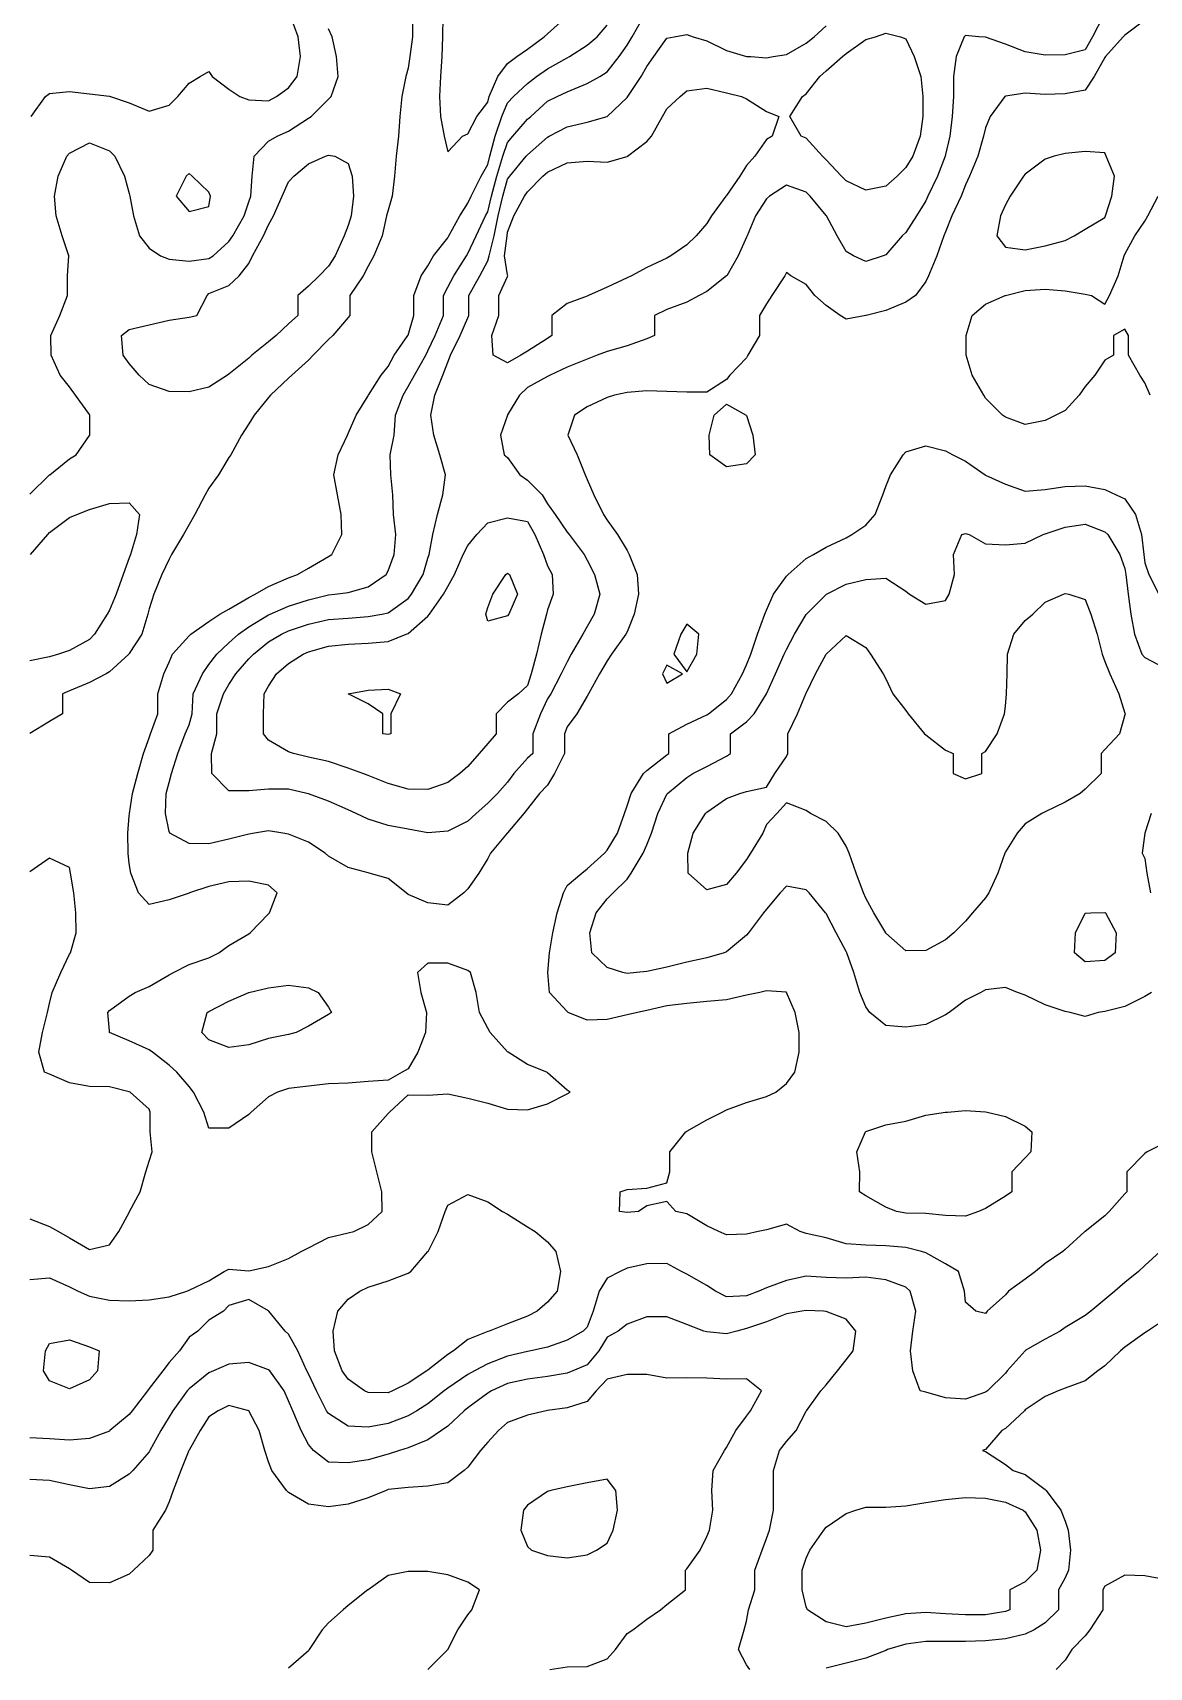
# Model space of a CAD drawing. Header units: inches. Extents: x 450896 to 463247, y 7386701 to 7399440.
# Drawn here: x 459807 to 461449, y 7394413 to 7396817 of the extents above; entities that cross this region are included whole.
import ezdxf

# ---------------------------------------------------------------- set-up
doc = ezdxf.new("R2010")
doc.units = ezdxf.units.IN
doc.header["$MEASUREMENT"] = 0

msp = doc.modelspace()

# ---------------------------------------------------------------- linework, layer by layer
for points, elevation in [([(460365.6, 7396840.1), (460365.5, 7396810.8), (460361.5, 7396781.6), (460358.9, 7396764.7), (460355.8, 7396752.3), (460349.6, 7396723), (460346.7, 7396693.7), (460345.1, 7396664.4), (460341.7, 7396635.1), (460338.9, 7396605.8), (460335.5, 7396576.6), (460329.6, 7396555.9), (460327.1, 7396547.3), (460320.8, 7396518), (460308.8, 7396488.7), (460300.3, 7396473.6), (460293.1, 7396459.4), (460273.2, 7396430.1), (460273.2, 7396400.8), (460271.1, 7396398), (460248.2, 7396371.5), (460241.8, 7396365.5), (460219.2, 7396342.3), (460212.5, 7396335.1), (460187.9, 7396313), (460183.2, 7396308.7), (460156.4, 7396283.7), (460153.9, 7396280.4), (460132.7, 7396254.4), (460124.6, 7396241.7), (460114, 7396225.1), (460098.2, 7396195.8), (460095.3, 7396191.9), (460080.1, 7396166.5), (460066, 7396146.8), (460060.4, 7396137.2), (460045.2, 7396108), (460036.8, 7396093.6), (460028.5, 7396078.7), (460011.2, 7396049.4), (460007.5, 7396042.5), (459996.7, 7396020.1), (459984.8, 7395990.8), (459978.2, 7395969.3), (459976.1, 7395961.5), (459967.3, 7395932.2), (459948.9, 7395903.5), (459948.5, 7395902.9), (459919.6, 7395877), (459914.7, 7395873.7), (459890.3, 7395861.3), (459861, 7395848.9), (459850.9, 7395844.4), (459850.9, 7395815.1), (459831.7, 7395803.8), (459802.5, 7395785.9)], 860), ([(459802.5, 7394982.9), (459831.7, 7394985.5), (459861, 7394972), (459873.7, 7394965.8), (459890.3, 7394958.4), (459919.6, 7394952.4), (459948.9, 7394951.7), (459978.2, 7394953.3), (460007.5, 7394957.4), (460033.8, 7394965.8), (460036.8, 7394967.5), (460066, 7394981.3), (460088.6, 7394995), (460095.3, 7394998.4), (460124.6, 7394996), (460153.9, 7395002), (460183.2, 7395013.7), (460201.5, 7395024.3), (460212.5, 7395029.7), (460241.8, 7395044.9), (460271.1, 7395051.6), (460279.1, 7395053.6), (460300.3, 7395063.8), (460320.8, 7395082.9), (460320.2, 7395112.2), (460313, 7395141.5), (460305.7, 7395170.8), (460305.7, 7395200.1), (460329.6, 7395227.4), (460331.9, 7395229.3), (460358.9, 7395254.7), (460388.2, 7395254.2), (460417.5, 7395256.1), (460446.8, 7395249.8), (460476.1, 7395242.3), (460505.4, 7395233.5), (460534.6, 7395232.8), (460563.9, 7395241.6), (460593.2, 7395256.3), (460597.2, 7395258.6), (460593.2, 7395261.3), (460563.9, 7395286.8), (460563, 7395287.9), (460534.6, 7395299.2), (460506, 7395317.2), (460505.4, 7395317.7), (460479.7, 7395346.5), (460476.1, 7395352.7), (460464, 7395375.8), (460458.9, 7395405.1), (460450.7, 7395434.4), (460446.8, 7395437.7), (460417.5, 7395448.1), (460388.2, 7395448.5), (460372.7, 7395434.4), (460377.7, 7395405.1), (460386, 7395375.8), (460384.5, 7395346.5), (460373.4, 7395317.2), (460358.9, 7395293.1), (460350.2, 7395287.9), (460329.6, 7395276), (460300.3, 7395274.2), (460271.1, 7395271.9), (460241.8, 7395270.7), (460212.5, 7395267.4), (460183.2, 7395264), (460167.1, 7395258.6), (460153.9, 7395251.5), (460128, 7395229.3), (460124.6, 7395225.9), (460095.3, 7395205.8), (460066, 7395205.7), (460058.5, 7395229.3), (460043.5, 7395258.6), (460036.8, 7395266.7), (460019.1, 7395287.9), (460007.5, 7395298.5), (459983.1, 7395317.2), (459978.2, 7395320.9), (459948.9, 7395333.9), (459920, 7395346.5), (459919.6, 7395348.7), (459917.2, 7395375.8), (459919.6, 7395378.7), (459948.9, 7395399.7), (459957.7, 7395405.1), (459978.2, 7395414.1), (460007.5, 7395431.3), (460013.9, 7395434.4), (460036.8, 7395446.2), (460066, 7395456.1), (460080.4, 7395463.6), (460095.3, 7395474.5), (460124.6, 7395491.6), (460126.7, 7395492.9), (460153.9, 7395521), (460155.1, 7395522.2), (460166.2, 7395551.5), (460153.9, 7395563.2), (460124.6, 7395568.8), (460095.3, 7395567.7), (460066, 7395561), (460037.7, 7395551.5), (460036.8, 7395551), (460007.5, 7395541.3), (459978.2, 7395534.7), (459962.5, 7395551.5), (459951, 7395580.8), (459948.9, 7395594.7), (459947.1, 7395610.1), (459946.7, 7395639.4), (459948.9, 7395664.4), (459949.2, 7395668.6), (459953.6, 7395697.9), (459961.3, 7395727.2), (459969.6, 7395756.5), (459978.2, 7395779.8), (459980.2, 7395785.8), (459990.9, 7395815.1), (459990.9, 7395844.4), (459999.7, 7395873.7), (460007.5, 7395890.8), (460012.3, 7395902.9), (460036.8, 7395929.7), (460039.4, 7395932.2), (460066, 7395950.6), (460082.1, 7395961.5), (460095.3, 7395969.1), (460124.6, 7395985.9), (460134, 7395990.8), (460153.9, 7396002.1), (460183.2, 7396015.2), (460196.5, 7396020.1), (460212.5, 7396029.2), (460241.8, 7396046.3), (460246.7, 7396049.4), (460261.5, 7396078.7), (460260.4, 7396108), (460255.3, 7396137.2), (460249.7, 7396166.5), (460256.1, 7396195.8), (460269.9, 7396225.1), (460271.1, 7396227.3), (460282.6, 7396254.4), (460300.3, 7396282.9), (460300.7, 7396283.7), (460319.5, 7396313), (460329.6, 7396325.9), (460338.3, 7396342.3), (460358.7, 7396371.5), (460358.9, 7396372.1), (460367.3, 7396400.8), (460367.3, 7396430.1), (460378.1, 7396459.4), (460388.2, 7396474.1), (460396.6, 7396488.7), (460417.5, 7396515.1), (460419.1, 7396518), (460434.9, 7396547.3), (460446.8, 7396566.2), (460451.6, 7396576.6), (460466.3, 7396605.8), (460476.1, 7396623.1), (460479.2, 7396635.1), (460487, 7396664.4), (460496.8, 7396693.7), (460505.4, 7396713.8), (460513.9, 7396723), (460534.6, 7396742.1), (460548, 7396752.3), (460563.9, 7396763.5), (460593.2, 7396779.9), (460596.3, 7396781.6), (460622.5, 7396798.5), (460637.1, 7396810.8), (460651.8, 7396827.7)], 860), ([(459802.5, 7396138.3), (459831.7, 7396166.3), (459832, 7396166.5), (459861, 7396190), (459871, 7396195.8), (459890.3, 7396224.2), (459890.7, 7396225.1), (459891, 7396254.4), (459890.3, 7396255.5), (459870, 7396283.7), (459861, 7396296), (459847.1, 7396313), (459833.9, 7396342.3), (459833.3, 7396371.5), (459846.6, 7396400.8), (459858.1, 7396430.1), (459858.1, 7396459.4), (459859.8, 7396488.7), (459850.4, 7396518), (459841.4, 7396547.3), (459838.9, 7396576.6), (459844.3, 7396605.8), (459857.2, 7396635.1), (459861, 7396639.7), (459890.3, 7396654.7), (459919.6, 7396643.3), (459927.9, 7396635.1), (459941.9, 7396605.8), (459948.9, 7396580.3), (459949.7, 7396576.6), (459955.3, 7396547.3), (459964.1, 7396518), (459978.2, 7396499.8), (459994.8, 7396488.7), (460007.5, 7396483.7), (460036.8, 7396480.6), (460066, 7396484.8), (460072.1, 7396488.7), (460095.3, 7396509.8), (460101.2, 7396518), (460117.7, 7396547.3), (460124.6, 7396568.1), (460127.5, 7396576.6), (460129.5, 7396605.8), (460132.6, 7396635.1), (460153.9, 7396657.1), (460166.5, 7396664.4), (460183.2, 7396671.8), (460212.5, 7396690.9), (460216.6, 7396693.7), (460241.8, 7396718.9), (460245.7, 7396723), (460256.1, 7396752.3), (460253.8, 7396781.6), (460247.1, 7396810.8), (460241.8, 7396822.4)], 860), ([(459804.6, 7396693.7), (459825.8, 7396723), (459831.7, 7396727.2), (459861, 7396730.1), (459890.3, 7396726.9), (459919.6, 7396723.5), (459921.5, 7396723), (459948.9, 7396713.8), (459978.2, 7396701.5), (460007.5, 7396710.3), (460020.4, 7396723), (460036.8, 7396742.6), (460053.1, 7396752.3), (460066, 7396759.9), (460070.6, 7396752.3), (460095.3, 7396733.7), (460111.5, 7396723), (460124.6, 7396718), (460153.9, 7396716.6), (460165.5, 7396723), (460183.2, 7396735.6), (460195.8, 7396752.3), (460200.8, 7396781.6), (460197.3, 7396810.8), (460186.5, 7396840.1)], 840), ([(461442.5, 7396835.2), (461413.3, 7396813), (461411, 7396810.8), (461385, 7396781.6), (461384, 7396780.4), (461368.3, 7396752.3), (461354.7, 7396732.3), (461325.4, 7396727.1), (461296.1, 7396725.8), (461266.8, 7396728.1), (461237.5, 7396723.6), (461236.6, 7396723), (461215.3, 7396693.7), (461208.2, 7396677), (461205.2, 7396664.4), (461197, 7396635.1), (461184.7, 7396605.8), (461179, 7396593.2), (461172.5, 7396576.6), (461158.8, 7396547.3), (461149.7, 7396523.9), (461147.2, 7396518), (461136.5, 7396488.7), (461124.5, 7396459.4), (461120.4, 7396450.7), (461105.1, 7396430.1), (461091.1, 7396420.7), (461061.8, 7396408.1), (461032.9, 7396400.8), (461032.5, 7396400.7), (461003.2, 7396395.7), (460994.3, 7396400.8), (460973.9, 7396415.8), (460957.1, 7396430.1), (460944.7, 7396446.7), (460921.8, 7396459.4), (460915.4, 7396464.3), (460912.9, 7396459.4), (460893.8, 7396430.1), (460886.1, 7396418.2), (460876, 7396400.8), (460876, 7396371.5), (460858.8, 7396342.3), (460856.8, 7396338.5), (460832, 7396313), (460827.5, 7396306.6), (460798.2, 7396288.3), (460768.9, 7396288.1), (460739.6, 7396289.1), (460710.4, 7396290.1), (460681.1, 7396287.6), (460662.8, 7396283.7), (460651.8, 7396280.2), (460622.5, 7396266.7), (460603.8, 7396254.4), (460594.1, 7396225.1), (460607.6, 7396195.8), (460619.4, 7396166.5), (460622.5, 7396159.5), (460632.1, 7396137.2), (460646.4, 7396108), (460651.8, 7396099.9), (460667, 7396078.7), (460681.1, 7396055.2), (460684.4, 7396049.4), (460695.8, 7396020.1), (460698, 7395990.8), (460691.6, 7395961.5), (460681.1, 7395935.8), (460679.5, 7395932.2), (460658.3, 7395902.9), (460651.8, 7395893.1), (460640.7, 7395873.7), (460624.5, 7395844.4), (460622.5, 7395841.1), (460607.1, 7395815.1), (460593.2, 7395796.1), (460589, 7395785.8), (460589, 7395756.5), (460574.3, 7395727.2), (460563.9, 7395710.3), (460552.5, 7395697.9), (460534.6, 7395675.3), (460529.3, 7395668.6), (460505.4, 7395640), (460504.8, 7395639.4), (460480.2, 7395610.1), (460476.1, 7395602.4), (460462.9, 7395580.8), (460446.8, 7395557.4), (460441, 7395551.5), (460417.5, 7395533.6), (460388.2, 7395537.2), (460358.9, 7395549.5), (460356, 7395551.5), (460329.6, 7395572.7), (460301.6, 7395580.8), (460300.3, 7395581.1), (460271.1, 7395589.2), (460241.8, 7395605.7), (460236.8, 7395610.1), (460212.5, 7395626.3), (460183.2, 7395637.8), (460175, 7395639.4), (460153.9, 7395643), (460133.3, 7395639.4), (460124.6, 7395637.9), (460095.3, 7395630.8), (460066, 7395624), (460036.8, 7395624.4), (460008.7, 7395639.4), (460007.5, 7395641.9), (460002.1, 7395668.6), (460003.1, 7395697.9), (460007.5, 7395713.9), (460011.1, 7395727.2), (460020.3, 7395756.5), (460031.3, 7395785.8), (460036.8, 7395799), (460041.2, 7395815.1), (460043, 7395844.4), (460056.5, 7395873.7), (460066, 7395887.8), (460077.7, 7395902.9), (460095.3, 7395919.6), (460109.6, 7395932.2), (460124.6, 7395942.9), (460153.9, 7395960.6), (460155.9, 7395961.5), (460183.2, 7395973.6), (460212.5, 7395982.7), (460241.8, 7395989.8), (460251.2, 7395990.8), (460271.1, 7395993.6), (460300.3, 7396001.8), (460326.6, 7396020.1), (460329.6, 7396025.4), (460338.6, 7396049.4), (460341.2, 7396078.7), (460337.6, 7396108), (460336.7, 7396137.2), (460333.7, 7396166.5), (460332.4, 7396195.8), (460338.4, 7396225.1), (460340.7, 7396254.4), (460351.7, 7396283.7), (460358.9, 7396296.3), (460368.3, 7396313), (460384.9, 7396342.3), (460388.2, 7396348.8), (460399, 7396371.5), (460411.3, 7396400.8), (460411.3, 7396430.1), (460417.5, 7396442.4), (460426.3, 7396459.4), (460444.7, 7396488.7), (460446.8, 7396492.2), (460459.2, 7396518), (460473.1, 7396547.3), (460476.1, 7396553.2), (460481.6, 7396576.6), (460489.3, 7396605.8), (460498.2, 7396635.1), (460505.4, 7396655.5), (460513, 7396664.4), (460534.6, 7396689.5), (460539.3, 7396693.7), (460563.9, 7396715.9), (460578.5, 7396723), (460593.2, 7396729.7), (460622.5, 7396742), (460640.8, 7396752.3), (460651.8, 7396759.3), (460669.7, 7396781.6), (460681.1, 7396798.3), (460688.6, 7396810.8), (460705.2, 7396840.1)], 880), ([(461381, 7396840.1), (461365.9, 7396810.8), (461354.7, 7396791.8), (461325.4, 7396784.2), (461296.1, 7396783.6), (461266.8, 7396788.8), (461237.5, 7396799.9), (461208.2, 7396810), (461198.6, 7396810.8), (461179, 7396812.5), (461176.9, 7396810.8), (461165, 7396781.6), (461161.1, 7396752.3), (461161.2, 7396723), (461159.2, 7396693.7), (461155.7, 7396664.4), (461149.7, 7396637.5), (461149.1, 7396635.1), (461137.7, 7396605.8), (461123.7, 7396576.6), (461120.4, 7396569.6), (461106.7, 7396547.3), (461091.1, 7396523.1), (461085.9, 7396518), (461061.8, 7396490.3), (461057.7, 7396488.7), (461032.5, 7396480.4), (461014.1, 7396488.7), (461003.2, 7396494.9), (460990.1, 7396518), (460974.4, 7396547.3), (460973.9, 7396547.9), (460950.6, 7396576.6), (460944.7, 7396582.1), (460915.4, 7396592.8), (460890.6, 7396576.6), (460886.1, 7396572.4), (460870.2, 7396547.3), (460857.6, 7396518), (460856.8, 7396516.1), (460844.7, 7396488.7), (460827.7, 7396459.4), (460827.5, 7396459.2), (460798.2, 7396436.1), (460787, 7396430.1), (460768.9, 7396420.7), (460739.6, 7396409.8), (460721.2, 7396400.8), (460721.2, 7396371.5), (460710.4, 7396366.4), (460681.1, 7396356.1), (460651.8, 7396347.7), (460637.1, 7396342.3), (460622.5, 7396336.7), (460593.2, 7396325.1), (460567.8, 7396313), (460563.9, 7396311.2), (460534.6, 7396295.1), (460522.9, 7396283.7), (460505.4, 7396254.7), (460505, 7396254.4), (460495, 7396225.1), (460500.3, 7396195.8), (460505.4, 7396192.2), (460523.3, 7396166.5), (460534.6, 7396158.6), (460556.4, 7396137.2), (460563.9, 7396124), (460575.2, 7396108), (460593.2, 7396082.4), (460596, 7396078.7), (460617.8, 7396049.4), (460622.5, 7396040.8), (460633.4, 7396020.1), (460640.9, 7395990.8), (460632.7, 7395961.5), (460622.5, 7395943.4), (460616.1, 7395932.2), (460599.1, 7395902.9), (460593.2, 7395891.4), (460584.2, 7395873.7), (460569.2, 7395844.4), (460563.9, 7395837), (460553.8, 7395815.1), (460542.4, 7395785.8), (460542.4, 7395756.5), (460534.6, 7395749.7), (460514.4, 7395727.2), (460505.4, 7395714.7), (460490.4, 7395697.9), (460476.1, 7395683.4), (460459.3, 7395668.6), (460446.8, 7395657.2), (460417.5, 7395642.3), (460388.2, 7395640), (460358.9, 7395645.2), (460329.6, 7395650.9), (460300.3, 7395660.2), (460282.8, 7395668.6), (460271.1, 7395673.7), (460241.8, 7395686.5), (460212.5, 7395697.2), (460209.9, 7395697.9), (460183.2, 7395704.1), (460153.9, 7395704.1), (460124.6, 7395701.6), (460095.3, 7395701.7), (460070.4, 7395727.2), (460069.8, 7395756.5), (460077.5, 7395785.8), (460077.5, 7395815.1), (460087.7, 7395844.4), (460095.3, 7395858), (460105.5, 7395873.7), (460124.6, 7395895.7), (460131.5, 7395902.9), (460153.9, 7395920.9), (460173, 7395932.2), (460183.2, 7395937), (460212.5, 7395946.8), (460241.8, 7395953.8), (460271.1, 7395955.9), (460300.3, 7395958.1), (460320.4, 7395961.5), (460329.6, 7395963.4), (460358.9, 7395984.8), (460364.2, 7395990.8), (460381.3, 7396020.1), (460388.2, 7396043.8), (460389.9, 7396049.4), (460395.5, 7396078.7), (460402.4, 7396108), (460410, 7396137.2), (460414.1, 7396166.5), (460405.9, 7396195.8), (460396.8, 7396225.1), (460392.5, 7396254.4), (460398.1, 7396283.7), (460410.3, 7396313), (460417.5, 7396332.1), (460421.3, 7396342.3), (460435.4, 7396371.5), (460446.8, 7396397.4), (460448.5, 7396400.8), (460448.5, 7396430.1), (460464.7, 7396459.4), (460476.1, 7396481.3), (460478.4, 7396488.7), (460485.6, 7396518), (460491.5, 7396547.3), (460498.2, 7396576.6), (460505.4, 7396601.6), (460508.5, 7396605.8), (460532.8, 7396635.1), (460534.6, 7396637.3), (460563.9, 7396663), (460566.7, 7396664.4), (460593.2, 7396678.2), (460622.5, 7396685.3), (460651.8, 7396693.7), (460651.8, 7396693.7), (460681.1, 7396721.7), (460682, 7396723), (460701.6, 7396752.3), (460710.4, 7396766.9), (460720.3, 7396781.6), (460739.6, 7396808.7), (460750.2, 7396810.8), (460768.9, 7396814.2), (460778.5, 7396810.8), (460798.2, 7396804.7), (460827.5, 7396790.5), (460856.8, 7396782), (460863, 7396781.6), (460886.1, 7396779.8), (460896, 7396781.6), (460915.4, 7396784.7), (460944.7, 7396801.3), (460956.3, 7396810.8), (460973.9, 7396826.8)], 900), ([(460410.1, 7396840.1), (460409.8, 7396810.8), (460408.7, 7396781.6), (460406.7, 7396752.3), (460405.3, 7396723), (460406.8, 7396693.7), (460412, 7396664.4), (460417.5, 7396641.7), (460439.2, 7396664.4), (460446.8, 7396668), (460459.9, 7396693.7), (460476.1, 7396714.4), (460478.5, 7396723), (460490.8, 7396752.3), (460505.4, 7396771.5), (460518.9, 7396781.6), (460534.6, 7396792.8), (460559.2, 7396810.8), (460563.9, 7396815.1), (460591.8, 7396840.1)], 840), ([(461078.6, 7396605.8), (461061.8, 7396591), (461032.5, 7396585.4), (461003.2, 7396598.8), (460996.7, 7396605.8), (460973.9, 7396629.9), (460968.4, 7396635.1), (460944.7, 7396661.6), (460937.3, 7396664.4), (460920.7, 7396693.7), (460938.9, 7396723), (460944.7, 7396726.8), (460964.6, 7396752.3), (460973.9, 7396760.6), (460997.9, 7396781.6), (461003.2, 7396786.3), (461032.5, 7396806.7), (461046.6, 7396810.8), (461061.8, 7396815.9), (461083.3, 7396810.8), (461091.1, 7396808), (461103.4, 7396781.6), (461113, 7396752.3), (461116.2, 7396723), (461116, 7396693.7), (461112, 7396664.4), (461101.2, 7396635.1), (461091.1, 7396618.3), (461078.6, 7396605.8)], 920), ([(460524.6, 7396342.3), (460505.4, 7396331.3), (460484.1, 7396342.3), (460482.3, 7396371.5), (460492.3, 7396400.8), (460492.3, 7396430.1), (460505.4, 7396458.3), (460505.9, 7396459.4), (460505.4, 7396460.9), (460501, 7396488.7), (460504.6, 7396518), (460505.4, 7396523.4), (460514.5, 7396547.3), (460530.3, 7396576.6), (460534.6, 7396582.6), (460557.3, 7396605.8), (460563.9, 7396611.9), (460593.2, 7396625.3), (460622.5, 7396627.7), (460651.8, 7396626.6), (460681.1, 7396634.8), (460681.6, 7396635.1), (460710.4, 7396656.8), (460717.1, 7396664.4), (460733, 7396693.7), (460739.6, 7396705), (460759.1, 7396723), (460768.9, 7396731.4), (460798.2, 7396735), (460827.5, 7396728.6), (460849.5, 7396723), (460856.8, 7396719.5), (460886.1, 7396700.9), (460904.2, 7396693.7), (460894.7, 7396664.4), (460886.1, 7396659.5), (460868.9, 7396635.1), (460856.8, 7396621.5), (460846.8, 7396605.8), (460827.5, 7396577.6), (460826.5, 7396576.6), (460805.5, 7396547.3), (460798.2, 7396536.1), (460782.7, 7396518), (460768.9, 7396504.9), (460745.7, 7396488.7), (460739.6, 7396485.3), (460710.4, 7396471.4), (460687.5, 7396459.4), (460681.1, 7396456.2), (460651.8, 7396442.3), (460624.4, 7396430.1), (460622.5, 7396429.4), (460593.2, 7396418.4), (460570.3, 7396400.8), (460570.3, 7396371.5), (460563.9, 7396367), (460534.6, 7396348.2), (460524.6, 7396342.3)], 920), ([(460093.5, 7396313), (460066, 7396295.6), (460036.8, 7396288.5), (460007.5, 7396288.9), (459978.2, 7396299.5), (459963.7, 7396313), (459948.9, 7396330.3), (459940, 7396342.3), (459937.4, 7396371.5), (459948.9, 7396380.3), (459978.2, 7396386.9), (460007.5, 7396393.9), (460036.8, 7396398.4), (460048.1, 7396400.8), (460063.6, 7396430.1), (460066, 7396433.4), (460095.3, 7396445.2), (460110.6, 7396459.4), (460124.6, 7396477.5), (460130.1, 7396488.7), (460146.4, 7396518), (460153.9, 7396534), (460161.1, 7396547.3), (460173.7, 7396576.6), (460183.2, 7396597.4), (460191.1, 7396605.8), (460212.5, 7396624.1), (460237.6, 7396635.1), (460241.8, 7396636.7), (460251.3, 7396635.1), (460271.1, 7396624.6), (460276.8, 7396605.8), (460278.6, 7396576.6), (460275.5, 7396547.3), (460271.1, 7396533.1), (460265.1, 7396518), (460251.7, 7396488.7), (460241.8, 7396473.4), (460228.4, 7396459.4), (460212.5, 7396443.9), (460196.6, 7396430.1), (460196.6, 7396400.8), (460183.2, 7396388.5), (460165.2, 7396371.5), (460153.9, 7396362.3), (460129.2, 7396342.3), (460124.6, 7396338.2), (460095.3, 7396314.4), (460093.5, 7396313)], 880), ([(461325.4, 7396511.1), (461338.9, 7396518), (461354.7, 7396527.9), (461384, 7396545), (461384.9, 7396547.3), (461394.3, 7396576.6), (461397.8, 7396605.8), (461385.9, 7396635.1), (461384, 7396640.2), (461354.7, 7396641.9), (461325.4, 7396639.2), (461309.2, 7396635.1), (461296.1, 7396630.6), (461266.8, 7396608.8), (461264.3, 7396605.8), (461244.7, 7396576.6), (461237.5, 7396563.6), (461230.5, 7396547.3), (461225, 7396518), (461237.5, 7396501.4), (461266.8, 7396497.5), (461296.1, 7396503.3), (461325.4, 7396511.1)], 860), ([(460066, 7396561.4), (460068.2, 7396576.6), (460066, 7396582.3), (460041.5, 7396605.8), (460036.8, 7396609.8), (460032.4, 7396605.8), (460017.8, 7396576.6), (460036.8, 7396553.6), (460066, 7396561.4)], 840), ([(461450.4, 7396283.7), (461442.5, 7396301.6), (461435.4, 7396313), (461418.4, 7396342.3), (461418.4, 7396371.5), (461413.3, 7396381), (461396.5, 7396371.5), (461396.5, 7396342.3), (461384, 7396335.2), (461368.9, 7396313), (461354.7, 7396296.2), (461346.2, 7396283.7), (461325.4, 7396261.3), (461311.9, 7396254.4), (461296.1, 7396246.4), (461266.8, 7396240.7), (461237.5, 7396251.5), (461233.4, 7396254.4), (461208.2, 7396279.5), (461205.8, 7396283.7), (461188.9, 7396313), (461180, 7396342.3), (461180, 7396371.5), (461188.5, 7396400.8), (461208.2, 7396417.5), (461237.3, 7396430.1), (461237.5, 7396430.2), (461266.8, 7396437.6), (461296.1, 7396439.8), (461325.4, 7396437), (461354.7, 7396432), (461364, 7396430.1), (461384, 7396417.5), (461390.5, 7396430.1), (461403.6, 7396459.4), (461412.2, 7396488.7), (461413.3, 7396490.9), (461427.8, 7396518), (461442.5, 7396539.4), (461447.3, 7396547.3), (461462.5, 7396576.6)], 880), ([(460869.3, 7396195.8), (460856.8, 7396182.8), (460827.5, 7396178.3), (460802.8, 7396195.8), (460801.7, 7396225.1), (460809, 7396254.4), (460827.5, 7396270.5), (460856.2, 7396254.4), (460856.8, 7396253.7), (460866.1, 7396225.1), (460869.3, 7396195.8)], 880), ([(461471.8, 7395183.4), (461446.2, 7395170.8), (461442.5, 7395168.2), (461416.1, 7395141.5), (461416.1, 7395112.2), (461413.3, 7395108.8), (461390.1, 7395082.9), (461384, 7395076.6), (461354.7, 7395053.8), (461354.4, 7395053.6), (461325.4, 7395027), (461321.9, 7395024.3), (461296.1, 7395006.8), (461281.7, 7394995), (461266.8, 7394983.7), (461242.2, 7394965.8), (461237.5, 7394960.7), (461210.5, 7394936.5), (461208.2, 7394933.2), (461193.9, 7394936.5), (461179, 7394949.7), (461177.6, 7394965.8), (461168.6, 7394995), (461149.7, 7395006.2), (461120.4, 7395022.3), (461114, 7395024.3), (461091.1, 7395030), (461061.8, 7395032.6), (461032.5, 7395033.6), (461003.2, 7395035.7), (460973.9, 7395044.1), (460944.7, 7395050.8), (460935.9, 7395053.6), (460915.4, 7395064.6), (460886.1, 7395056.1), (460874.1, 7395053.6), (460856.8, 7395049.8), (460827.5, 7395048.5), (460816.2, 7395053.6), (460798.2, 7395062.1), (460768.9, 7395079.7), (460752.9, 7395082.9), (460739.6, 7395097.9), (460710.4, 7395091.6), (460698, 7395082.9), (460681.1, 7395081.4), (460669.8, 7395082.9), (460670.8, 7395112.2), (460681.1, 7395115.6), (460710.4, 7395117.4), (460739.6, 7395125), (460743.8, 7395141.5), (460743.8, 7395170.8), (460767.4, 7395200.1), (460768.9, 7395201.1), (460798.2, 7395218), (460820.8, 7395229.3), (460827.5, 7395232.6), (460856.8, 7395243.2), (460886.1, 7395252.1), (460900.1, 7395258.6), (460915.4, 7395271.1), (460927.8, 7395287.9), (460934.3, 7395317.2), (460934.1, 7395346.5), (460928.4, 7395375.8), (460915.8, 7395405.1), (460915.4, 7395405.5), (460886.1, 7395407.5), (460876.4, 7395405.1), (460856.8, 7395401.1), (460827.5, 7395394.6), (460798.2, 7395392.1), (460768.9, 7395389.2), (460739.6, 7395385.6), (460710.4, 7395378.8), (460696.4, 7395375.8), (460681.1, 7395372.1), (460651.8, 7395365.5), (460622.5, 7395364.4), (460594.5, 7395375.8), (460593.2, 7395377), (460567.2, 7395405.1), (460564.4, 7395434.4), (460566.8, 7395463.6), (460572, 7395492.9), (460578.1, 7395522.2), (460587.4, 7395551.5), (460593.2, 7395562.3), (460614.7, 7395580.8), (460622.5, 7395587), (460648, 7395610.1), (460651.8, 7395614.5), (460666.9, 7395639.4), (460677.2, 7395668.6), (460681.1, 7395679.8), (460687, 7395697.9), (460705.2, 7395727.2), (460710.4, 7395731.9), (460739.6, 7395754.9), (460742.7, 7395756.5), (460742.7, 7395785.8), (460768.9, 7395799.6), (460798.2, 7395813.6), (460800.7, 7395815.1), (460827.5, 7395835.9), (460834.7, 7395844.4), (460851, 7395873.7), (460856.8, 7395887), (460862.9, 7395902.9), (460872.8, 7395932.2), (460883.5, 7395961.5), (460886.1, 7395967.7), (460896.6, 7395990.8), (460915.4, 7396017.3), (460917.8, 7396020.1), (460944.7, 7396043.4), (460955.2, 7396049.4), (460973.9, 7396060.1), (461003.2, 7396074.1), (461011.5, 7396078.7), (461032.5, 7396092.5), (461046, 7396108), (461057.4, 7396137.2), (461061.8, 7396149.6), (461068.6, 7396166.5), (461087.1, 7396195.8), (461091.1, 7396200.2), (461120.4, 7396209), (461149.7, 7396202), (461160.3, 7396195.8), (461179, 7396186.4), (461207.6, 7396166.5), (461208.2, 7396166.1), (461237.5, 7396152.9), (461266.8, 7396142.4), (461296.1, 7396144.9), (461325.4, 7396149.2), (461354.7, 7396150.2), (461384, 7396145), (461400.7, 7396137.2), (461413.3, 7396131.2), (461429.1, 7396108), (461437.7, 7396078.7), (461441.3, 7396049.4), (461442.5, 7396037), (461448.3, 7396020.1), (461463.1, 7395990.8)], 880), ([(459803.4, 7396049.4), (459829, 7396078.7), (459831.7, 7396081.7), (459861, 7396103.7), (459871.6, 7396108), (459890.3, 7396115.7), (459919.6, 7396124.6), (459948.9, 7396125.5), (459963.8, 7396108), (459959.6, 7396078.7), (459950.7, 7396049.4), (459948.9, 7396044.5), (459939.9, 7396020.1), (459929.5, 7395990.8), (459919.6, 7395967.6), (459916.4, 7395961.5), (459897.6, 7395932.2), (459890.3, 7395924.4), (459861, 7395908.2), (459845, 7395902.9)], 880), ([(460435.3, 7395727.2), (460417.5, 7395713.8), (460388.2, 7395703.7), (460358.9, 7395704), (460329.6, 7395712.3), (460300.3, 7395724.2), (460292.5, 7395727.2), (460271.1, 7395734.9), (460241.8, 7395745), (460212.5, 7395751.5), (460190.6, 7395756.5), (460183.2, 7395759), (460153.9, 7395776.2), (460146.4, 7395785.8), (460146.4, 7395815.1), (460147.4, 7395844.4), (460153.9, 7395855.7), (460165.3, 7395873.7), (460183.2, 7395888.9), (460204.6, 7395902.9), (460212.5, 7395906.4), (460241.8, 7395914.6), (460271.1, 7395917.3), (460300.3, 7395918.7), (460329.6, 7395921.3), (460356.3, 7395932.2), (460358.9, 7395933.4), (460388.2, 7395958.6), (460390.7, 7395961.5), (460411.2, 7395990.8), (460417.5, 7396002.3), (460427.4, 7396020.1), (460440, 7396049.4), (460446.8, 7396062.5), (460460.2, 7396078.7), (460476.1, 7396095.9), (460505.4, 7396103.1), (460534.6, 7396098.1), (460545.6, 7396078.7), (460558.2, 7396049.4), (460563.9, 7396032.6), (460571, 7396020.1), (460572.5, 7395990.8), (460563.9, 7395968), (460562.6, 7395961.5), (460554.9, 7395932.2), (460547.7, 7395902.9), (460539.9, 7395873.7), (460534.6, 7395856.6), (460521.3, 7395844.4), (460505.4, 7395832.2), (460488.6, 7395815.1), (460488.6, 7395785.8), (460476.1, 7395771.3), (460463.6, 7395756.5), (460446.8, 7395737.6), (460435.3, 7395727.2)], 920), ([(461374.1, 7395375.8), (461354.7, 7395369.9), (461332.9, 7395375.8), (461325.4, 7395377.2), (461296.1, 7395387.2), (461266.8, 7395401.2), (461255.6, 7395405.1), (461237.5, 7395412.4), (461208.2, 7395409), (461201.2, 7395405.1), (461179, 7395393.8), (461154.7, 7395375.8), (461149.7, 7395372.4), (461120.4, 7395358.2), (461091.1, 7395354.1), (461061.8, 7395356.5), (461038, 7395375.8), (461032.5, 7395383.9), (461023.4, 7395405.1), (461014.4, 7395434.4), (461004.2, 7395463.6), (461003.2, 7395465.6), (460988.8, 7395492.9), (460973.9, 7395521.2), (460973.1, 7395522.2), (460948.8, 7395551.5), (460944.7, 7395556.1), (460915.4, 7395561.3), (460906.1, 7395551.5), (460886.1, 7395527.9), (460882, 7395522.2), (460859.9, 7395492.9), (460856.8, 7395489.6), (460827.5, 7395465.1), (460823.8, 7395463.6), (460798.2, 7395456), (460768.9, 7395449.7), (460739.6, 7395442.3), (460710.4, 7395436.1), (460694.8, 7395434.4), (460681.1, 7395433.1), (460674.8, 7395434.4), (460651.8, 7395441.8), (460629.2, 7395463.6), (460626.3, 7395492.9), (460635.8, 7395522.2), (460651.8, 7395542.7), (460660.5, 7395551.5), (460681.1, 7395571.9), (460687.2, 7395580.8), (460704.8, 7395610.1), (460710.4, 7395622.4), (460717.1, 7395639.4), (460726.5, 7395668.6), (460739.6, 7395696.9), (460740.4, 7395697.9), (460768.9, 7395721.2), (460777.9, 7395727.2), (460798.2, 7395737.7), (460827.5, 7395752.9), (460833.2, 7395756.5), (460833.2, 7395785.8), (460856.8, 7395803.1), (460867.9, 7395815.1), (460886.1, 7395844.2), (460886.2, 7395844.4), (460899.6, 7395873.7), (460912.1, 7395902.9), (460915.4, 7395909.7), (460927.4, 7395932.2), (460944.7, 7395960.9), (460945.1, 7395961.5), (460973.9, 7395990.6), (460974.3, 7395990.8), (461003.2, 7396005.9), (461032.5, 7396012.4), (461061.8, 7396014.4), (461091.1, 7395995.5), (461096.7, 7395990.8), (461120.4, 7395976.4), (461149.7, 7395981.6), (461154.7, 7395990.8), (461162.8, 7396020.1), (461161.3, 7396049.4), (461173.5, 7396078.7), (461179, 7396080.1), (461184.1, 7396078.7), (461208.2, 7396065.1), (461237.5, 7396063.6), (461266.8, 7396066.1), (461293, 7396078.7), (461296.1, 7396079.6), (461325.4, 7396089.7), (461354.7, 7396094.2), (461384, 7396082.7), (461388.4, 7396078.7), (461405.9, 7396049.4), (461413.3, 7396028.9), (461414.7, 7396020.1), (461418.2, 7395990.8), (461421.9, 7395961.5), (461427.6, 7395932.2), (461438.3, 7395902.9), (461442.5, 7395898), (461471.8, 7395882.6)], 900), ([(460507.1, 7395961.5), (460505.4, 7395958.9), (460476.1, 7395951.5), (460473.4, 7395961.5), (460476.1, 7395971.5), (460483.5, 7395990.8), (460503, 7396020.1), (460505.4, 7396021.8), (460508.3, 7396020.1), (460519.7, 7395990.8), (460507.1, 7395961.5)], 940), ([(461161.9, 7395492.9), (461149.7, 7395482.7), (461120.4, 7395467), (461091.1, 7395466.4), (461061.8, 7395492.5), (461061.5, 7395492.9), (461043.8, 7395522.2), (461032.5, 7395544), (461028.8, 7395551.5), (461018.2, 7395580.8), (461007.6, 7395610.1), (461003.2, 7395620.5), (460991.6, 7395639.4), (460973.9, 7395656.6), (460950.9, 7395668.6), (460944.7, 7395672.8), (460915.4, 7395684.1), (460901.5, 7395668.6), (460886.1, 7395652.3), (460880.8, 7395639.4), (460862.8, 7395610.1), (460856.8, 7395600.6), (460841.7, 7395580.8), (460827.5, 7395564.1), (460798.2, 7395556.2), (460771.1, 7395580.8), (460770.4, 7395610.1), (460778.1, 7395639.4), (460796.3, 7395668.6), (460798.2, 7395670.5), (460827.5, 7395690.5), (460847.1, 7395697.9), (460856.8, 7395700.8), (460886.1, 7395707.1), (460898.5, 7395727.2), (460915.4, 7395752.4), (460917.5, 7395756.5), (460917.5, 7395785.8), (460932, 7395815.1), (460944.2, 7395844.4), (460944.7, 7395845.5), (460958.1, 7395873.7), (460973.9, 7395902.9), (460974, 7395902.9), (461003.2, 7395930), (461032.5, 7395912.6), (461039.3, 7395902.9), (461057.8, 7395873.7), (461061.8, 7395866.4), (461072.2, 7395844.4), (461091.1, 7395819.7), (461094.5, 7395815.1), (461118.8, 7395785.8), (461120.4, 7395784.3), (461149.7, 7395761.8), (461160.6, 7395756.5), (461160.6, 7395727.2), (461179, 7395719.5), (461202.7, 7395727.2), (461202.7, 7395756.5), (461208.2, 7395759.5), (461225.3, 7395785.8), (461236.4, 7395815.1), (461237.5, 7395826.5), (461239.2, 7395844.4), (461240.1, 7395873.7), (461240.5, 7395902.9), (461250, 7395932.2), (461266.8, 7395952.5), (461277.9, 7395961.5), (461296.1, 7395979.3), (461322.9, 7395990.8), (461325.4, 7395991.9), (461331, 7395990.8), (461354.7, 7395983.1), (461363.4, 7395961.5), (461372.6, 7395932.2), (461379.7, 7395902.9), (461384, 7395891.8), (461391.1, 7395873.7), (461404.3, 7395844.4), (461413.3, 7395816), (461413.7, 7395815.1), (461413.3, 7395813.7), (461405.2, 7395785.8), (461384, 7395762.7), (461378.6, 7395756.5), (461378.6, 7395727.2), (461354.7, 7395704.3), (461347.7, 7395697.9), (461325.4, 7395685.3), (461296.1, 7395670.9), (461291.1, 7395668.6), (461266.8, 7395653.1), (461254.7, 7395639.4), (461237.5, 7395612), (461236.7, 7395610.1), (461226.2, 7395580.8), (461213.2, 7395551.5), (461208.2, 7395544.2), (461189.4, 7395522.2), (461179, 7395510.1), (461161.9, 7395492.9)], 920), ([(460768.9, 7395876.8), (460783.7, 7395902.9), (460786.6, 7395932.2), (460768.9, 7395946.7), (460760.2, 7395932.2), (460750.1, 7395902.9), (460768.9, 7395876.8)], 860), ([(459845, 7395902.9), (459831.7, 7395899), (459802.5, 7395892.9)], 880), ([(460739.6, 7395860), (460762.8, 7395873.7), (460739.6, 7395886.8), (460733.1, 7395873.7), (460739.6, 7395860)], 860), ([(460333.6, 7395785.8), (460329.6, 7395784.5), (460321.8, 7395785.8), (460321.8, 7395815.1), (460300.3, 7395829.9), (460271.1, 7395844.2), (460270.9, 7395844.4), (460271.1, 7395844.5), (460300.3, 7395849.9), (460329.6, 7395851.4), (460348, 7395844.4), (460333.6, 7395815.1), (460333.6, 7395785.8)], 940), ([(461452.1, 7395668.6), (461442.5, 7395639.4), (461442.5, 7395639.4), (461438.6, 7395610.1), (461442.5, 7395602.2), (461445.7, 7395580.8), (461451.2, 7395551.5)], 900), ([(459802.5, 7395072.4), (459831.7, 7395061.1), (459845, 7395053.6), (459861, 7395044.4), (459890.3, 7395027), (459919.6, 7395033.8), (459933.5, 7395053.6), (459948.9, 7395081.7), (459949.4, 7395082.9), (459964.8, 7395112.2), (459973.1, 7395141.5), (459978.2, 7395156.9), (459982.8, 7395170.8), (459979.8, 7395200.1), (459979.8, 7395229.3), (459978.2, 7395233.6), (459950.4, 7395258.6), (459948.9, 7395259.1), (459919.6, 7395266.2), (459890.3, 7395266.8), (459861, 7395272.1), (459831.7, 7395285.1), (459824.3, 7395287.9), (459815.8, 7395317.2), (459821.5, 7395346.5), (459828.6, 7395375.8), (459831.7, 7395388.9), (459835.6, 7395405.1), (459848.4, 7395434.4), (459861, 7395461.5), (459862.5, 7395463.6), (459870.6, 7395492.9), (459870.1, 7395522.2), (459867.5, 7395551.5), (459862.6, 7395580.8), (459861, 7395589.2), (459831.7, 7395602.7), (459802.5, 7395582.7)], 840), ([(461399, 7395463.6), (461384, 7395452), (461354.7, 7395450.2), (461339.3, 7395463.6), (461340.7, 7395492.9), (461354.7, 7395521.7), (461363, 7395522.2), (461384, 7395523), (461384.7, 7395522.2), (461400.5, 7395492.9), (461399, 7395463.6)], 920), ([(460194.3, 7395346.5), (460183.2, 7395343.6), (460153.9, 7395337.4), (460124.6, 7395328.1), (460095.3, 7395324.4), (460066, 7395335.5), (460055.7, 7395346.5), (460063.4, 7395375.8), (460066, 7395377.2), (460095.3, 7395392.6), (460124.6, 7395405), (460124.8, 7395405.1), (460153.9, 7395412.1), (460183.2, 7395415.7), (460212.5, 7395412.1), (460226.9, 7395405.1), (460241.8, 7395383.8), (460246.3, 7395375.8), (460241.8, 7395372.9), (460212.5, 7395355.8), (460194.3, 7395346.5)], 880), ([(461452.3, 7395405.1), (461442.5, 7395399.4), (461413.3, 7395384.7), (461384, 7395377.4), (461374.1, 7395375.8)], 900), ([(461198, 7395082.9), (461179, 7395076.3), (461149.7, 7395077.2), (461120.4, 7395080), (461091.1, 7395080.6), (461077.4, 7395082.9), (461061.8, 7395089.2), (461032.5, 7395106.3), (461023.1, 7395112.2), (461023.5, 7395141.5), (461018.8, 7395170.8), (461031.9, 7395200.1), (461032.5, 7395200.6), (461061.8, 7395210.7), (461091.1, 7395215.8), (461120.4, 7395224.6), (461149.7, 7395229.1), (461152.4, 7395229.3), (461179, 7395231.8), (461208.2, 7395229.8), (461210.9, 7395229.3), (461237.5, 7395223), (461266.8, 7395208.4), (461276.6, 7395200.1), (461275.1, 7395170.8), (461266.8, 7395162), (461246.9, 7395141.5), (461246.9, 7395112.2), (461237.5, 7395105.4), (461208.2, 7395087.5), (461198, 7395082.9)], 900), ([(460336.2, 7394819.3), (460329.6, 7394816.5), (460300.3, 7394816.9), (460294.8, 7394819.3), (460271.1, 7394836.4), (460262.2, 7394848.6), (460250.7, 7394877.9), (460248.8, 7394907.2), (460255.9, 7394936.5), (460271.1, 7394953.9), (460288.2, 7394965.8), (460300.3, 7394971.7), (460329.6, 7394980.9), (460358.9, 7394992.4), (460363.1, 7394995), (460388.2, 7395024.1), (460388.3, 7395024.3), (460403.1, 7395053.6), (460413.5, 7395082.9), (460417.5, 7395092.6), (460446.8, 7395108.2), (460476.1, 7395097.3), (460497.9, 7395082.9), (460505.4, 7395079.2), (460534.6, 7395060.5), (460545.9, 7395053.6), (460563.9, 7395038.2), (460576.2, 7395024.3), (460583.3, 7394995), (460578.1, 7394965.8), (460563.9, 7394949.5), (460548.8, 7394936.5), (460534.6, 7394929.2), (460505.4, 7394918), (460478.5, 7394907.2), (460476.1, 7394906.5), (460446.8, 7394894.7), (460425.8, 7394877.9), (460417.5, 7394872.7), (460388.2, 7394849.6), (460386.8, 7394848.6), (460358.9, 7394830.6), (460336.2, 7394819.3)], 880), ([(461465, 7395024.3), (461442.5, 7395003.5), (461433.2, 7394995), (461413.3, 7394978.5), (461398.4, 7394965.8), (461384, 7394953.5), (461363.4, 7394936.5), (461354.7, 7394930.3), (461325.4, 7394912.3), (461317.9, 7394907.2), (461296.1, 7394895.4), (461266.8, 7394878.4), (461266.4, 7394877.9), (461240.3, 7394848.6), (461237.5, 7394845.4), (461211.2, 7394819.3), (461208.2, 7394817.3), (461179, 7394807.1), (461149.7, 7394808.9), (461120.4, 7394817.1), (461112.4, 7394819.3), (461101.4, 7394848.6), (461098.1, 7394877.9), (461101.4, 7394907.2), (461106, 7394936.5), (461097.3, 7394965.8), (461091.1, 7394971.7), (461061.8, 7394982.5), (461032.5, 7394986.7), (461003.2, 7394985.1), (460973.9, 7394986.2), (460944.7, 7394987.8), (460915.4, 7394981.4), (460886.1, 7394970.8), (460874.9, 7394965.8), (460856.8, 7394959), (460827.5, 7394957.3), (460811.3, 7394965.8), (460798.2, 7394974.2), (460768.9, 7394990.7), (460761, 7394995), (460739.6, 7395006.4), (460710.4, 7395006.3), (460681.1, 7394999.9), (460670.8, 7394995), (460651.8, 7394985.1), (460640.2, 7394965.8), (460631.4, 7394936.5), (460622.5, 7394913), (460616.5, 7394907.2), (460593.2, 7394893.6), (460563.9, 7394883.5), (460539.6, 7394877.9), (460534.6, 7394877), (460505.4, 7394870.4), (460476.1, 7394859), (460456.7, 7394848.6), (460446.8, 7394843.1), (460417.5, 7394823.3), (460412.2, 7394819.3), (460388.2, 7394800.1), (460371.9, 7394790), (460358.9, 7394782.6), (460329.6, 7394771.2), (460300.3, 7394765.6), (460271.1, 7394767.3), (460241.8, 7394786), (460239.1, 7394790), (460224.5, 7394819.3), (460212.5, 7394844.2), (460210.3, 7394848.6), (460197, 7394877.9), (460183.2, 7394902.8), (460178.1, 7394907.2), (460154.2, 7394936.5), (460153.9, 7394937.1), (460124.6, 7394953.4), (460095.3, 7394945), (460087.4, 7394936.5), (460066, 7394923.4), (460049.6, 7394907.2), (460036.8, 7394898), (460022.7, 7394877.9), (460007.5, 7394860.9), (459998.1, 7394848.6), (459978.2, 7394822.5), (459975.8, 7394819.3), (459953.2, 7394790), (459948.9, 7394784.7), (459920.4, 7394760.7), (459919.6, 7394760.2), (459890.3, 7394749.1), (459861, 7394746.5), (459831.7, 7394748.7), (459802.5, 7394750.1)], 860), ([(460861.5, 7394409.3), (460856.8, 7394416.5), (460845.2, 7394438.6), (460853.3, 7394467.9), (460856.8, 7394480.4), (460859.8, 7394497.2), (460868.9, 7394526.4), (460868.9, 7394555.7), (460879.6, 7394585), (460886.1, 7394602.1), (460890.7, 7394614.3), (460896.6, 7394643.6), (460896.4, 7394672.9), (460896.6, 7394702.2), (460905.1, 7394731.5), (460915.4, 7394744.9), (460930, 7394760.7), (460944.7, 7394789.3), (460945, 7394790), (460966.3, 7394819.3), (460973.9, 7394828.3), (460990.7, 7394848.6), (461003.2, 7394864.7), (461013.6, 7394877.9), (461017.7, 7394907.2), (461003.2, 7394924.7), (460973.9, 7394936.2), (460969.9, 7394936.5), (460944.7, 7394937.6), (460937.9, 7394936.5), (460915.4, 7394932.3), (460886.1, 7394920.6), (460856.8, 7394911.2), (460842.5, 7394907.2), (460827.5, 7394902.9), (460798.2, 7394905.9), (460794.1, 7394907.2), (460768.9, 7394916.8), (460739.6, 7394928.1), (460710.4, 7394928.1), (460681.1, 7394917.2), (460668.2, 7394907.2), (460651.8, 7394898), (460639.6, 7394877.9), (460622.5, 7394857.7), (460601.2, 7394848.6), (460593.2, 7394845.4), (460563.9, 7394840.6), (460534.6, 7394836.4), (460505.4, 7394830.1), (460481.5, 7394819.3), (460476.1, 7394816), (460446.8, 7394794.4), (460441.7, 7394790), (460417.5, 7394767.4), (460408.2, 7394760.7), (460388.2, 7394747.3), (460358.9, 7394735.4), (460346.2, 7394731.5), (460329.6, 7394726.3), (460300.3, 7394717.9), (460271.1, 7394713.3), (460241.8, 7394714.5), (460219.7, 7394731.5), (460212.5, 7394740.4), (460201.5, 7394760.7), (460189.3, 7394790), (460183.2, 7394804.7), (460176.8, 7394819.3), (460155.5, 7394848.6), (460153.9, 7394850.3), (460124.6, 7394860.8), (460095.3, 7394858.6), (460072.7, 7394848.6), (460066, 7394845.6), (460036.8, 7394822.1), (460034.1, 7394819.3), (460012.9, 7394790), (460007.5, 7394780.8), (459995.5, 7394760.7), (459979.1, 7394731.5), (459978.2, 7394729.7), (459953.9, 7394702.2), (459948.9, 7394696.6), (459919.6, 7394678.8), (459890.3, 7394675.2), (459861, 7394680.9), (459831.7, 7394687.3), (459802.5, 7394688.9)], 840), ([(461471.8, 7394923.6), (461446.7, 7394907.2), (461442.5, 7394904.7), (461413.3, 7394883.6), (461407.1, 7394877.9), (461384, 7394855.9), (461373.7, 7394848.6), (461354.7, 7394834), (461325.4, 7394823.1), (461315.1, 7394819.3), (461296.1, 7394811.1), (461266.8, 7394791.2), (461265.6, 7394790), (461237.5, 7394763.8), (461232.2, 7394760.7), (461208.2, 7394732.9), (461203.7, 7394731.5), (461208.2, 7394730.2), (461237.5, 7394710.9), (461248.9, 7394702.2), (461266.8, 7394696.2), (461296.1, 7394674.4), (461297.5, 7394672.9), (461319.2, 7394643.6), (461325.4, 7394627.6), (461330.1, 7394614.3), (461333.3, 7394585), (461330.2, 7394555.7), (461325.4, 7394544.1), (461315.9, 7394526.4), (461315.9, 7394497.2), (461296.1, 7394478.1), (461279.8, 7394467.9), (461266.8, 7394461.2), (461237.5, 7394454.6), (461208.2, 7394451.4), (461179, 7394450.6), (461149.7, 7394450.7), (461120.4, 7394450.4), (461091.1, 7394446.7), (461064, 7394438.6), (461061.8, 7394437.6), (461032.5, 7394426.3), (461003.2, 7394418.8), (460973.9, 7394411.6)], 840), ([(459902.4, 7394848.6), (459890.3, 7394835.4), (459861, 7394822.2), (459831.7, 7394833.8), (459822.5, 7394848.6), (459825.5, 7394877.9), (459831.7, 7394889), (459861, 7394894.1), (459890.3, 7394883.8), (459904.6, 7394877.9), (459902.4, 7394848.6)], 880), ([(460567.6, 7394409.3), (460593.2, 7394413.2), (460622.5, 7394413.6), (460651.8, 7394425.1), (460663.9, 7394438.6), (460681.1, 7394462.3), (460689.6, 7394467.9), (460710.4, 7394483.5), (460730.2, 7394497.2), (460739.6, 7394504.8), (460767.2, 7394526.4), (460767.2, 7394555.7), (460768.9, 7394557.7), (460788.4, 7394585), (460798.2, 7394605.1), (460802.2, 7394614.3), (460807.1, 7394643.6), (460805.9, 7394672.9), (460807.6, 7394702.2), (460824.2, 7394731.5), (460827.5, 7394735.9), (460840.9, 7394760.7), (460856.8, 7394781.9), (460862.8, 7394790), (460878.9, 7394819.3), (460856.8, 7394836.8), (460827.5, 7394836.2), (460798.2, 7394837.9), (460768.9, 7394838.6), (460739.6, 7394837.8), (460710.4, 7394843.5), (460681.1, 7394843.2), (460651.8, 7394836.3), (460635.8, 7394819.3), (460622.5, 7394803.8), (460593.2, 7394794.1), (460563.9, 7394790.3), (460562, 7394790), (460534.6, 7394783.7), (460505.4, 7394772.5), (460492.1, 7394760.7), (460476.1, 7394743.9), (460465.3, 7394731.5), (460446.8, 7394707.1), (460441.7, 7394702.2), (460417.5, 7394684.2), (460388.2, 7394679.3), (460358.9, 7394677.1), (460329.6, 7394674), (460326.6, 7394672.9), (460300.3, 7394662.1), (460271.1, 7394652.8), (460241.8, 7394648.6), (460212.5, 7394652.6), (460183.2, 7394669.7), (460180.4, 7394672.9), (460158.4, 7394702.2), (460153.9, 7394715.1), (460148.4, 7394731.5), (460139.8, 7394760.7), (460124.7, 7394790), (460124.6, 7394790.1), (460095.3, 7394797.7), (460079.7, 7394790), (460066, 7394780.9), (460053.3, 7394760.7), (460036.8, 7394732.2), (460036.4, 7394731.5), (460024.5, 7394702.2), (460013.5, 7394672.9), (460007.5, 7394655.9), (460002.2, 7394643.6), (459983.5, 7394614.3), (459983.5, 7394585), (459978.2, 7394577.2), (459955.2, 7394555.7), (459948.9, 7394549.7), (459919.6, 7394537), (459890.3, 7394537.5), (459863.8, 7394555.7), (459861, 7394557.3), (459831.7, 7394574.5), (459802.5, 7394576.9)], 820), ([(460622.5, 7394577.9), (460636.1, 7394585), (460651.8, 7394595.3), (460660.7, 7394614.3), (460667.2, 7394643.6), (460664.4, 7394672.9), (460651.8, 7394689.6), (460622.5, 7394684), (460593.2, 7394678.3), (460568.8, 7394672.9), (460563.9, 7394671.3), (460534.6, 7394651.3), (460528.9, 7394643.6), (460524.6, 7394614.3), (460534.6, 7394590.2), (460540.5, 7394585), (460563.9, 7394577.2), (460593.2, 7394573.8), (460622.5, 7394577.9)], 800), ([(461244, 7394497.2), (461237.5, 7394494.8), (461208.2, 7394490), (461179, 7394489.7), (461149.7, 7394491.5), (461120.4, 7394493.5), (461091.1, 7394491.1), (461061.8, 7394485), (461032.5, 7394477.4), (461003.2, 7394472.4), (460973.9, 7394479.4), (460946.4, 7394497.2), (460944.7, 7394501.4), (460938.5, 7394526.4), (460938.5, 7394555.7), (460944.7, 7394573.4), (460949.7, 7394585), (460970.6, 7394614.3), (460973.9, 7394618.7), (461003.2, 7394639.1), (461017.4, 7394643.6), (461032.5, 7394648.1), (461061.8, 7394648), (461091.1, 7394649.9), (461120.4, 7394655), (461149.7, 7394659.3), (461179, 7394662.3), (461208.2, 7394661.4), (461237.5, 7394655.3), (461263.5, 7394643.6), (461266.8, 7394641.3), (461283.6, 7394614.3), (461289.1, 7394585), (461284, 7394555.7), (461266.8, 7394538.2), (461244, 7394526.4), (461244, 7394497.2)], 860), ([(460388.2, 7394409.5), (460417.4, 7394438.6), (460417.5, 7394438.8), (460432.2, 7394467.9), (460446.8, 7394489.9), (460452.7, 7394497.2), (460464.1, 7394526.4), (460446.8, 7394538.1), (460417.5, 7394548.7), (460388.2, 7394553.6), (460358.9, 7394553.8), (460329.6, 7394547.7), (460300.3, 7394526.7), (460300, 7394526.4), (460271.1, 7394503.4), (460263.7, 7394497.2), (460241.8, 7394478.2), (460232.5, 7394467.9), (460213.4, 7394438.6), (460212.5, 7394436.9), (460183.2, 7394411.4)], 800), ([(461496.7, 7394409.3), (461501.1, 7394422.8), (461507.6, 7394438.6), (461512.7, 7394467.9), (461501.1, 7394493.4), (461498.4, 7394497.2), (461498.4, 7394526.4), (461471.8, 7394541.9), (461442.5, 7394547.4), (461413.3, 7394548.4), (461384, 7394532.2), (461381, 7394526.4), (461381, 7394497.2), (461361.8, 7394467.9), (461354.7, 7394458.9), (461335.3, 7394438.6), (461325.4, 7394423.2), (461312.2, 7394409.3)], 820)]:
    msp.add_lwpolyline(points, dxfattribs=dict(elevation=elevation))

doc.saveas('drawing.dxf')
